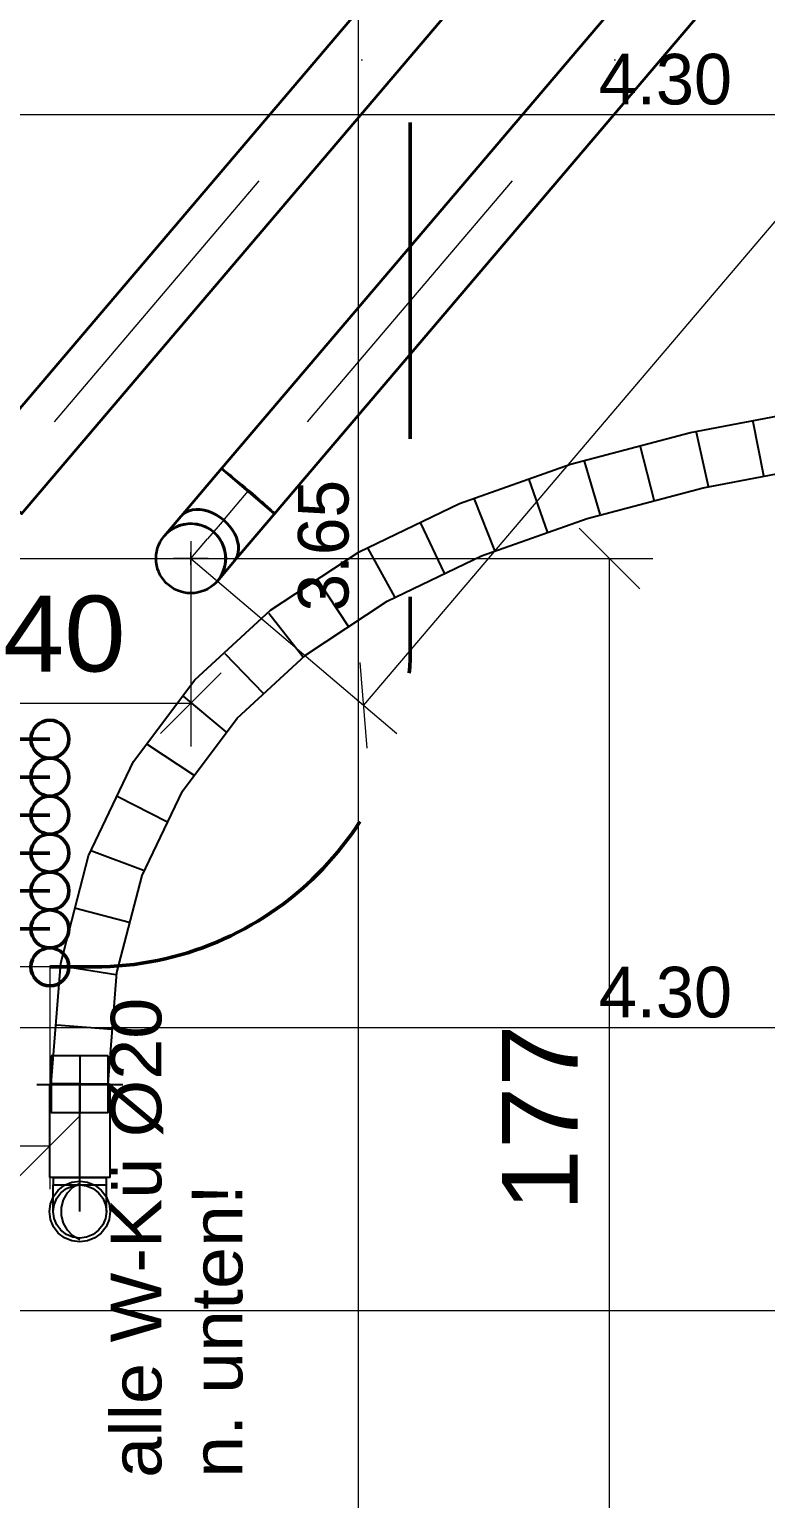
# Model space of a CAD drawing. Header units: millimetres. Extents: x -3497 to 2618, y -1809 to 2456.
# Drawn here: x -2271.7 to -2155.3, y 794.2 to 1026.5 of the extents above; entities that cross this region are included whole.
import ezdxf
from ezdxf.enums import TextEntityAlignment as Align

# ---------------------------------------------------------------- set-up
doc = ezdxf.new("R2010")
doc.units = ezdxf.units.MM
doc.header["$LTSCALE"] = 100
doc.header["$PDMODE"] = 2
doc.header["$PDSIZE"] = 1
for name, pattern in [('DASHDOT', [1, 0.5, -0.25, 0, -0.25]), ('DASHED', [0.75, 0.5, -0.25]), ('HIDDENX2', [0.75, 0.5, -0.25])]:
    doc.linetypes.add(name, pattern=pattern)
doc.layers.add('10-0.05 Strichpunkt', color=7, linetype='Continuous')
for name, color, linetype, true_color in [('20-(100) Aussenwände', 7, 'Continuous', 0xc0c0c0), ('20-Beton', 9, 'Continuous', 0x808080), ('30-Text 6', 3, 'Continuous', 0x00ff00), ('Keine', 7, 'Continuous', 0xff8000)]:
    doc.layers.add(name, color=color, linetype=linetype, true_color=true_color)
doc.styles.add('Arial', font='arial.ttf')
doc.dimstyles.new('ISO-25', dxfattribs={"dimtxt": 2.5, "dimasz": 2.5, "dimexe": 1.25, "dimexo": 0.625, "dimtad": 1, "dimtxsty": 'Standard', "dimcen": 2.5, "dimadec": 0, "dimazin": 0, "dimtfac": 1, "dimtmove": 0, "dimatfit": 3, "dimfxl": 0, "dimarcsym": 0})

# ---------------------------------------------------------------- blocks, each defined once
blk = doc.blocks.new('vEPipe_229_nNn0143')
at = {"layer": '20-(100) Aussenwände', "color": 7, "linetype": 'DASHDOT', "lineweight": 18}
blk.add_line((-2105.71, 1155.11), (-2277.11, 953.52), dxfattribs=at)
at = {"layer": '20-(100) Aussenwände', "color": 22, "linetype": 'Continuous', "lineweight": 35, "true_color": 0xc03000}
blk.add_lwpolyline([(-2109.9, 1158.67), (-2281.3, 957.08), (-2281.25, 957.06), (-2281.14, 956.98), (-2280.95, 956.84), (-2280.7, 956.64), (-2280.39, 956.39), (-2280.02, 956.1), (-2279.6, 955.75), (-2279.14, 955.37), (-2278.64, 954.96), (-2278.12, 954.52), (-2277.58, 954.06), (-2277.04, 953.6), (-2276.49, 953.13), (-2275.95, 952.68), (-2275.44, 952.23), (-2274.95, 951.81), (-2274.5, 951.41), (-2274.09, 951.06), (-2273.74, 950.74), (-2273.44, 950.47), (-2273.21, 950.26), (-2273.04, 950.1), (-2272.94, 950), (-2272.92, 949.95), (-2101.52, 1151.55), (-2101.54, 1151.59), (-2101.64, 1151.69), (-2101.81, 1151.85), (-2102.04, 1152.06), (-2102.34, 1152.33), (-2102.69, 1152.65), (-2103.1, 1153.01), (-2103.55, 1153.4), (-2104.04, 1153.82), (-2104.55, 1154.27), (-2105.09, 1154.73), (-2105.63, 1155.19), (-2106.18, 1155.66), (-2106.72, 1156.11), (-2107.24, 1156.55), (-2107.74, 1156.96), (-2108.2, 1157.34), (-2108.62, 1157.69), (-2108.99, 1157.99), (-2109.3, 1158.24), (-2109.55, 1158.43), (-2109.73, 1158.57), (-2109.85, 1158.65)], close=True, dxfattribs=at)
blk.add_lwpolyline([(-2101.52, 1151.55), (-2101.54, 1151.59), (-2101.64, 1151.69), (-2101.81, 1151.85), (-2102.04, 1152.06), (-2102.34, 1152.33), (-2102.69, 1152.65), (-2103.1, 1153.01), (-2103.55, 1153.4), (-2104.04, 1153.82), (-2104.55, 1154.27), (-2105.09, 1154.73), (-2105.63, 1155.19), (-2106.18, 1155.66), (-2106.72, 1156.11), (-2107.24, 1156.55), (-2107.74, 1156.96), (-2108.2, 1157.34), (-2108.62, 1157.69), (-2108.99, 1157.99), (-2109.3, 1158.24), (-2109.55, 1158.43), (-2109.73, 1158.57), (-2109.85, 1158.65), (-2109.9, 1158.67)], dxfattribs=at)
blk = doc.blocks.new('vER2Sym_034_nNn0147')
at = {"layer": '20-(100) Aussenwände', "color": 7, "linetype": 'DASHDOT', "lineweight": 18}
blk.add_point((-2246.15, 942.88), dxfattribs=at)
blk = doc.blocks.new('vEGuideLine_488_nNn0148')
at = {"layer": '20-(100) Aussenwände', "color": 18, "linetype": 'DASHDOT', "lineweight": 13, "true_color": 0x000000}
blk.add_point((-2246.15, 942.88), dxfattribs=at)
blk = doc.blocks.new('vEPipe_230_nNn0151')
at = {"layer": '20-(100) Aussenwände', "color": 7, "linetype": 'DASHDOT', "lineweight": 18}
blk.add_line((-2065.71, 1155.11), (-2237.11, 953.52), dxfattribs=at)
at = {"layer": '20-(100) Aussenwände', "color": 22, "linetype": 'Continuous', "lineweight": 35, "true_color": 0xc03000}
blk.add_lwpolyline([(-2069.9, 1158.67), (-2241.3, 957.08), (-2241.25, 957.06), (-2241.14, 956.98), (-2240.95, 956.84), (-2240.7, 956.64), (-2240.39, 956.39), (-2240.02, 956.1), (-2239.6, 955.75), (-2239.14, 955.37), (-2238.64, 954.96), (-2238.12, 954.52), (-2237.58, 954.06), (-2237.04, 953.6), (-2236.49, 953.13), (-2235.95, 952.68), (-2235.44, 952.23), (-2234.95, 951.81), (-2234.5, 951.41), (-2234.09, 951.06), (-2233.74, 950.74), (-2233.44, 950.47), (-2233.21, 950.26), (-2233.04, 950.1), (-2232.94, 950), (-2232.92, 949.95), (-2061.52, 1151.55), (-2061.54, 1151.59), (-2061.64, 1151.69), (-2061.81, 1151.85), (-2062.04, 1152.07), (-2062.34, 1152.33), (-2062.69, 1152.65), (-2063.1, 1153.01), (-2063.55, 1153.4), (-2064.04, 1153.82), (-2064.55, 1154.27), (-2065.09, 1154.73), (-2065.63, 1155.19), (-2066.18, 1155.66), (-2066.72, 1156.11), (-2067.24, 1156.55), (-2067.74, 1156.96), (-2068.2, 1157.34), (-2068.62, 1157.69), (-2068.99, 1157.99), (-2069.3, 1158.24), (-2069.55, 1158.43), (-2069.73, 1158.57), (-2069.85, 1158.65)], close=True, dxfattribs=at)
blk.add_lwpolyline([(-2061.52, 1151.55), (-2061.54, 1151.59), (-2061.64, 1151.69), (-2061.81, 1151.85), (-2062.04, 1152.07), (-2062.34, 1152.33), (-2062.69, 1152.65), (-2063.1, 1153.01), (-2063.55, 1153.4), (-2064.04, 1153.82), (-2064.55, 1154.27), (-2065.09, 1154.73), (-2065.63, 1155.19), (-2066.18, 1155.66), (-2066.72, 1156.11), (-2067.24, 1156.55), (-2067.74, 1156.96), (-2068.2, 1157.34), (-2068.62, 1157.69), (-2068.99, 1157.99), (-2069.3, 1158.24), (-2069.55, 1158.43), (-2069.73, 1158.57), (-2069.85, 1158.65), (-2069.9, 1158.67)], dxfattribs=at)
blk = doc.blocks.new('vEBow_602_nNn0152')
at = {"layer": '20-(100) Aussenwände', "color": 22, "linetype": 'Continuous', "lineweight": 35, "true_color": 0xc03000}
blk.add_line((-2232.92, 949.95), (-2241.3, 957.08), dxfattribs=at)
at = {"layer": '20-(100) Aussenwände', "color": 7, "linetype": 'DASHDOT', "lineweight": 18}
for q in [(-2237.11, 953.52), (-2243.5, 945.99)]:
    blk.add_line((-2240.85, 949.11), q, dxfattribs=at)
at = {"layer": '20-(100) Aussenwände', "color": 22, "linetype": 'Continuous', "lineweight": 35, "true_color": 0xc03000}
blk.add_lwpolyline([(-2239.31, 942.43), (-2232.92, 949.95), (-2241.3, 957.08), (-2247.69, 949.56), (-2247.33, 949.91), (-2246.9, 950.2), (-2246.41, 950.42), (-2245.87, 950.56), (-2245.29, 950.62), (-2244.69, 950.61), (-2244.06, 950.51), (-2243.42, 950.34), (-2242.78, 950.09), (-2242.16, 949.78), (-2241.55, 949.4), (-2240.98, 948.96), (-2240.46, 948.47), (-2239.99, 947.93), (-2239.57, 947.37), (-2239.23, 946.78), (-2238.95, 946.17), (-2238.76, 945.57), (-2238.65, 944.97), (-2238.62, 944.39), (-2238.67, 943.84), (-2238.8, 943.32), (-2239.02, 942.85)], close=True, dxfattribs=at)
blk = doc.blocks.new('vEBow_603_nNn0153')
at = {"layer": '20-(100) Aussenwände', "color": 7, "linetype": 'DASHDOT', "lineweight": 18}
for p, q in [((-2246.15, 942.88), (-2243.5, 945.99)), ((-2246.15, 945.63), (-2246.15, 940.13)), ((-2243.4, 942.88), (-2248.9, 942.88))]:
    blk.add_line(p, q, dxfattribs=at)
at = {"layer": '20-(100) Aussenwände', "color": 22, "linetype": 'Continuous', "lineweight": 35, "true_color": 0xc03000}
blk.add_lwpolyline([(-2239.31, 942.43), (-2241.96, 939.31), (-2241.53, 939.89), (-2241.18, 940.52), (-2240.92, 941.19), (-2240.74, 941.89), (-2240.66, 942.6), (-2240.67, 943.32), (-2240.78, 944.03), (-2240.97, 944.72), (-2241.26, 945.38), (-2241.63, 946), (-2242.07, 946.57), (-2242.59, 947.07), (-2243.17, 947.5), (-2243.8, 947.85), (-2244.47, 948.11), (-2245.16, 948.29), (-2245.88, 948.37), (-2246.6, 948.36), (-2247.31, 948.25), (-2248, 948.06), (-2248.66, 947.77), (-2249.28, 947.4), (-2249.84, 946.96), (-2250.34, 946.44), (-2247.69, 949.56), (-2247.33, 949.91), (-2246.9, 950.2), (-2246.41, 950.42), (-2245.87, 950.56), (-2245.29, 950.62), (-2244.69, 950.61), (-2244.06, 950.51), (-2243.42, 950.34), (-2242.78, 950.09), (-2242.16, 949.78), (-2241.55, 949.4), (-2240.98, 948.96), (-2240.46, 948.47), (-2239.99, 947.93), (-2239.57, 947.37), (-2239.23, 946.78), (-2238.95, 946.17), (-2238.76, 945.57), (-2238.65, 944.97), (-2238.62, 944.39), (-2238.67, 943.84), (-2238.8, 943.32), (-2239.02, 942.85)], close=True, dxfattribs=at)
blk.add_lwpolyline([(-2239.31, 942.43), (-2239.02, 942.85), (-2238.8, 943.32), (-2238.67, 943.84), (-2238.62, 944.39), (-2238.65, 944.97), (-2238.76, 945.57), (-2238.95, 946.17), (-2239.23, 946.78), (-2239.57, 947.37), (-2239.99, 947.93), (-2240.46, 948.47), (-2240.98, 948.96), (-2241.55, 949.4), (-2242.16, 949.78), (-2242.78, 950.09), (-2243.42, 950.34), (-2244.06, 950.51), (-2244.69, 950.61), (-2245.29, 950.62), (-2245.87, 950.56), (-2246.41, 950.42), (-2246.9, 950.2), (-2247.33, 949.91), (-2247.69, 949.56)], dxfattribs=at)
blk.add_circle((-2246.15, 942.88), 5.5, dxfattribs=at)
blk = doc.blocks.new('*D302')
at = {"layer": '10-0.05 Strichpunkt', "color": 6, "linetype": 'Continuous', "lineweight": 13, "true_color": 0xff00ff}
for p, q in [((-2135.17, 1204.79), (-2134.08, 1191.26)), ((-2096.66, 1165.75), (-2139.85, 1202.47)), ((-2134.62, 1198.03), (-2324.12, 975.16)), ((-2323.57, 968.39), (-2324.67, 981.92)), ((-2286.15, 942.88), (-2329.34, 979.6))]:
    blk.add_line(p, q, dxfattribs=at)
at = {"layer": '10-0.05 Strichpunkt', "color": 6, "linetype": 'Continuous', "lineweight": 13, "true_color": 0xff00ff, "style": 'Arial', "width": 1.060137}
blk.add_text('293', height=12, rotation=49.6275, dxfattribs=at).set_placement((-2242.77, 1078.55), (-2223.59, 1101.11), align=Align.FIT)
blk = doc.blocks.new('_Oblique')
at = {"color": 0, "linetype": 'ByBlock', "lineweight": -2}
blk.add_line((-0.5, -0.5), (0.5, 0.5), dxfattribs=at)
blk = doc.blocks.new('*D303')
at = {"layer": '10-0.05 Strichpunkt', "color": 6, "linetype": 'Continuous', "lineweight": 13, "true_color": 0xff00ff}
for p, q in [((-2056.66, 1165.75), (-2024.12, 1138.09)), ((-2029.9, 1149.29), (-2028.8, 1135.76)), ((-2218.84, 919.66), (-2029.35, 1142.53)), ((-2246.15, 942.88), (-2213.62, 915.21)), ((-2218.3, 912.89), (-2219.39, 926.42))]:
    blk.add_line(p, q, dxfattribs=at)
at = {"layer": '10-0.05 Strichpunkt', "color": 6, "linetype": 'Continuous', "lineweight": 13, "true_color": 0xff00ff, "style": 'Arial', "width": 1.060137}
blk.add_text('293', height=12, rotation=49.6275, dxfattribs=at).set_placement((-2137.5, 1023.05), (-2118.31, 1045.61), align=Align.FIT)
blk = doc.blocks.new('*D305')
at = {"layer": '10-0.05 Strichpunkt', "color": 6, "linetype": 'Continuous', "lineweight": 13, "true_color": 0xff00ff}
for p, q in [((-2286.15, 942.88), (-2286.15, 913.14)), ((-2246.15, 942.88), (-2246.15, 913.14)), ((-2290.95, 915.2), (-2281.35, 924.8)), ((-2241.35, 924.8), (-2250.95, 915.2)), ((-2286.15, 920), (-2246.15, 920))]:
    blk.add_line(p, q, dxfattribs=at)
at = {"layer": '10-0.05 Strichpunkt', "color": 6, "linetype": 'Continuous', "lineweight": 13, "true_color": 0xff00ff, "style": 'Arial', "width": 1.03866}
blk.add_text('40', height=12, dxfattribs=at).set_placement((-2275.83, 925), (-2256.48, 925), align=Align.FIT)
blk = doc.blocks.new('*D309')
at = {"layer": '10-0.05 Strichpunkt', "color": 6, "linetype": 'Continuous', "lineweight": 13, "true_color": 0xff00ff}
for p, q in [((-2184.8, 947.68), (-2175.2, 938.08)), ((-2286.15, 942.88), (-2173.14, 942.88)), ((-2180, 765.96), (-2180, 942.88)), ((-2175.2, 761.16), (-2184.8, 770.76)), ((-2175.68, 765.96), (-2186.86, 765.96))]:
    blk.add_line(p, q, dxfattribs=at)
at = {"layer": '10-0.05 Strichpunkt', "color": 6, "linetype": 'Continuous', "lineweight": 13, "true_color": 0xff00ff, "style": 'Arial', "width": 1.060137}
blk.add_text('177', height=12, rotation=90, dxfattribs=at).set_placement((-2185, 839.61), (-2185, 869.23), align=Align.FIT)
blk = doc.blocks.new('*D310')
at = {"layer": '10-0.05 Strichpunkt', "color": 6, "linetype": 'Continuous', "lineweight": 13, "true_color": 0xff00ff}
for p, q in [((-2294.8, 883.1), (-2285.2, 873.5)), ((-2268.44, 878.3), (-2296.86, 878.3)), ((-2290, 765.96), (-2290, 878.3)), ((-2285.2, 761.16), (-2294.8, 770.76)), ((-2266.19, 765.96), (-2296.86, 765.96))]:
    blk.add_line(p, q, dxfattribs=at)
at = {"layer": '10-0.05 Strichpunkt', "color": 6, "linetype": 'Continuous', "lineweight": 13, "true_color": 0xff00ff, "style": 'Arial', "width": 1.060137}
blk.add_text('112', height=12, rotation=90, dxfattribs=at).set_placement((-2295, 807.32), (-2295, 836.94), align=Align.FIT)
blk = doc.blocks.new('*D311')
at = {"layer": '10-0.05 Strichpunkt', "color": 6, "linetype": 'Continuous', "lineweight": 13, "true_color": 0xff00ff}
for p, q in [((-2268.44, 878.3), (-2268.44, 843.14)), ((-2383.17, 867.61), (-2383.17, 843.14)), ((-2387.97, 845.2), (-2378.37, 854.8)), ((-2263.64, 854.8), (-2273.24, 845.2)), ((-2383.17, 850), (-2268.44, 850))]:
    blk.add_line(p, q, dxfattribs=at)
at = {"layer": '10-0.05 Strichpunkt', "color": 6, "linetype": 'Continuous', "lineweight": 13, "true_color": 0xff00ff, "style": 'Arial', "width": 1.060137}
blk.add_text('115', height=12, dxfattribs=at).set_placement((-2340.61, 855), (-2310.99, 855), align=Align.FIT)
blk = doc.blocks.new('AnonymMegaMac_nNn0996')
at = {"layer": '20-Beton', "color": 8, "linetype": 'Continuous', "lineweight": 13, "true_color": 0x808080}
blk.add_line((-2383.13, 823.97), (-1600.16, 823.97), dxfattribs=at)
blk = doc.blocks.new('AnonymMegaMac_nNn01011')
at = {"layer": '20-Beton', "color": 8, "linetype": 'Continuous', "lineweight": 13, "true_color": 0x808080}
blk.add_line((-2383.13, 868.73), (-1953.16, 868.73), dxfattribs=at)
at = {"layer": '20-Beton', "color": 8, "linetype": 'Continuous', "lineweight": 18, "true_color": 0x808080, "style": 'Arial', "width": 0.968704}
blk.add_text('4.30', height=8, dxfattribs=at).set_placement((-2181.67, 870.32), (-2160.62, 870.32), align=Align.FIT)
blk = doc.blocks.new('AnonymMegaMac_nNn01032')
at = {"layer": '20-Beton', "color": 8, "linetype": 'Continuous', "lineweight": 13, "true_color": 0x808080}
blk.add_line((-2383.13, 1013.07), (-1953.16, 1013.07), dxfattribs=at)
at = {"layer": '20-Beton', "color": 8, "linetype": 'Continuous', "lineweight": 18, "true_color": 0x808080, "style": 'Arial', "width": 0.968704}
blk.add_text('4.30', height=8, dxfattribs=at).set_placement((-2181.67, 1014.66), (-2160.62, 1014.66), align=Align.FIT)
blk = doc.blocks.new('AnonymMegaMac_nNn01178')
at = {"layer": '20-Beton', "color": 8, "linetype": 'Continuous', "lineweight": 13, "true_color": 0x808080}
blk.add_line((-2219.64, 765.85), (-2219.64, 1130.98), dxfattribs=at)
at = {"layer": '20-Beton', "color": 8, "linetype": 'Continuous', "lineweight": 18, "true_color": 0x808080, "style": 'Arial', "width": 0.957658}
blk.add_text('3.65', height=8, rotation=90, dxfattribs=at).set_placement((-2221.23, 934.48), (-2221.23, 955.29), align=Align.FIT)

msp = doc.modelspace()

# ---------------------------------------------------------------- linework, layer by layer
at = {"layer": '30-Text 6', "color": 3, "linetype": 'HIDDENX2', "lineweight": 50, "true_color": 0x00ff00}
for p, q in [((-2211.5, 1161.79), (-2211.5, 928.3)), ((-2268.44, 914.3), (-2369.89, 914.3)), ((-2268.44, 908.3), (-2387.46, 908.3)), ((-2268.44, 902.3), (-2415.43, 902.3)), ((-2268.44, 896.3), (-2442.46, 896.3)), ((-2268.44, 890.3), (-2487.83, 890.3)), ((-2268.44, 884.3), (-2565.97, 884.3)), ((-2268.44, 878.3), (-2261.5, 878.3))]:
    msp.add_line(p, q, dxfattribs=at)
at = {"layer": '30-Text 6', "color": 3, "linetype": 'Continuous', "lineweight": 50, "true_color": 0x00ff00}
for centre in [(-2268.44, 914.3), (-2268.44, 908.3), (-2268.44, 902.3), (-2268.44, 896.3), (-2268.44, 890.3), (-2268.44, 884.3), (-2268.44, 878.3)]:
    msp.add_circle(centre, 3, dxfattribs=at)
at = {"layer": '30-Text 6', "color": 3, "linetype": 'HIDDENX2', "lineweight": 50, "true_color": 0x00ff00}
msp.add_arc((-2261.5, 928.3), 50, 270, 0, dxfattribs=at)
at = {"layer": 'Keine', "color": 140, "linetype": 'DASHED', "lineweight": 25, "true_color": 0x00c0ff}
for p, q in [((-2167.18, 962.78), (-2146.87, 966.69)), ((-2157.34, 964.55), (-2155.66, 955.99)), ((-2186.17, 957.8), (-2167.18, 962.78)), ((-2166.29, 962.83), (-2164.38, 954.31)), ((-2175.15, 960.56), (-2172.96, 952.12)), ((-2203.68, 951.57), (-2186.17, 957.8)), ((-2184.01, 958.24), (-2181.51, 949.87)), ((-2165.19, 954.03), (-2145.4, 957.84)), ((-2192.72, 955.34), (-2189.86, 947.09)), ((-2183.53, 949.21), (-2165.19, 954.03)), ((-2219.54, 943.92), (-2203.68, 951.57)), ((-2201.4, 952.25), (-2198.15, 944.14)), ((-2209.84, 948.46), (-2206.11, 940.57)), ((-2200.22, 943.27), (-2183.53, 949.21)), ((-2233.56, 934.68), (-2219.54, 943.92)), ((-2218.19, 944.43), (-2213.97, 936.79)), ((-2215.1, 936.1), (-2200.22, 943.27)), ((-2226.09, 939.46), (-2221.28, 932.17)), ((-2245.53, 923.68), (-2233.56, 934.68)), ((-2233.85, 934.23), (-2228.45, 927.37)), ((-2228.02, 927.59), (-2215.1, 936.1)), ((-2240.81, 927.85), (-2234.75, 921.57)), ((-2238.85, 917.63), (-2228.02, 927.59)), ((-2255.21, 910.76), (-2245.53, 923.68)), ((-2247.34, 921.05), (-2240.65, 915.44)), ((-2247.5, 906.09), (-2238.85, 917.63)), ((-2253.03, 913.45), (-2245.75, 908.64)), ((-2262.34, 895.84), (-2255.21, 910.76)), ((-2253.87, 892.76), (-2247.5, 906.09)), ((-2257.71, 905.24), (-2249.93, 901.28)), ((-2261.79, 896.67), (-2253.62, 893.61)), ((-2266.73, 878.89), (-2262.34, 895.84)), ((-2257.84, 877.4), (-2253.87, 892.76)), ((-2264.35, 887.6), (-2255.91, 885.38)), ((-2268.21, 859.82), (-2266.73, 878.89)), ((-2266.62, 878.45), (-2258, 877.08)), ((-2259.21, 859.82), (-2257.84, 877.4)), ((-2267.36, 869.13), (-2258.66, 868.45)), ((-2268.21, 864.22), (-2268.21, 855.22)), ((-2265.58, 864.22), (-2268.21, 864.22)), ((-2261.85, 864.22), (-2265.58, 864.22)), ((-2263.71, 864.22), (-2263.71, 855.22)), ((-2259.21, 864.22), (-2261.85, 864.22)), ((-2259.21, 855.22), (-2259.21, 864.22)), ((-2270.51, 859.72), (-2256.91, 859.72)), ((-2268.51, 859.72), (-2268.51, 845.02)), ((-2265.7, 859.72), (-2268.51, 859.72)), ((-2267.61, 859.82), (-2268.21, 859.82)), ((-2268.21, 859.72), (-2268.06, 859.72)), ((-2268.06, 859.72), (-2267.61, 859.72)), ((-2265.96, 859.82), (-2267.61, 859.82)), ((-2267.61, 859.72), (-2266.89, 859.72)), ((-2266.89, 859.72), (-2265.96, 859.72)), ((-2263.71, 859.82), (-2265.96, 859.82)), ((-2265.96, 859.72), (-2264.88, 859.72)), ((-2261.72, 859.72), (-2265.7, 859.72)), ((-2264.88, 859.72), (-2263.71, 859.72)), ((-2263.71, 859.82), (-2261.46, 859.82)), ((-2263.71, 843.82), (-2263.71, 859.72)), ((-2263.71, 859.72), (-2262.55, 859.72)), ((-2262.55, 859.72), (-2261.46, 859.72)), ((-2258.91, 859.72), (-2261.72, 859.72)), ((-2261.46, 859.82), (-2259.82, 859.82)), ((-2261.46, 859.72), (-2260.53, 859.72)), ((-2260.53, 859.72), (-2259.82, 859.72)), ((-2259.82, 859.82), (-2259.21, 859.82)), ((-2259.82, 859.72), (-2259.37, 859.72)), ((-2259.37, 859.72), (-2259.21, 859.72)), ((-2258.91, 845.02), (-2258.91, 859.72)), ((-2265.58, 855.22), (-2268.21, 855.22)), ((-2261.85, 855.22), (-2265.58, 855.22)), ((-2259.21, 855.22), (-2261.85, 855.22)), ((-2265.7, 845.02), (-2268.51, 845.02)), ((-2267.91, 845.02), (-2267.91, 843.82)), ((-2267.91, 845.02), (-2265.45, 845.02)), ((-2267.91, 842.73), (-2267.91, 843.82)), ((-2267.91, 843.82), (-2265.45, 843.82)), ((-2267.11, 843.01), (-2266.11, 843.77)), ((-2266.68, 842.59), (-2265.81, 843.25)), ((-2266.11, 843.77), (-2264.96, 844.25)), ((-2265.81, 843.25), (-2264.8, 843.67)), ((-2261.72, 845.02), (-2265.7, 845.02)), ((-2265.66, 842.56), (-2264.79, 843.46)), ((-2265.45, 845.02), (-2261.97, 845.02)), ((-2265.45, 843.82), (-2261.97, 843.82)), ((-2264.96, 844.25), (-2263.71, 844.42)), ((-2264.8, 843.67), (-2263.71, 843.82)), ((-2264.79, 843.46), (-2263.71, 844.12)), ((-2263.71, 844.42), (-2262.47, 844.25)), ((-2263.71, 843.82), (-2262.63, 843.67)), ((-2263.71, 842.73), (-2263.71, 843.82)), ((-2262.63, 843.67), (-2261.61, 843.25)), ((-2262.47, 844.25), (-2261.31, 843.77)), ((-2261.97, 845.02), (-2259.51, 845.02)), ((-2261.97, 843.82), (-2259.51, 843.82)), ((-2258.91, 845.02), (-2261.72, 845.02)), ((-2261.61, 843.25), (-2260.74, 842.59)), ((-2261.31, 843.77), (-2260.32, 843.01)), ((-2259.51, 843.82), (-2259.51, 845.02)), ((-2259.51, 842.73), (-2259.51, 843.82)), ((-2268.35, 840.86), (-2267.87, 842.02)), ((-2267.91, 841.72), (-2267.91, 842.73)), ((-2267.91, 840.85), (-2267.91, 841.72)), ((-2267.87, 842.02), (-2267.11, 843.01)), ((-2267.77, 840.7), (-2267.35, 841.72)), ((-2267.35, 841.72), (-2266.68, 842.59)), ((-2266.6, 840.25), (-2266.28, 841.46)), ((-2266.28, 841.46), (-2265.66, 842.56)), ((-2263.71, 841.72), (-2263.71, 842.73)), ((-2263.71, 840.85), (-2263.71, 841.72)), ((-2260.74, 842.59), (-2260.08, 841.72)), ((-2260.32, 843.01), (-2259.56, 842.02)), ((-2260.08, 841.72), (-2259.66, 840.7)), ((-2259.56, 842.02), (-2259.08, 840.86)), ((-2259.51, 841.72), (-2259.51, 842.73)), ((-2259.51, 840.85), (-2259.51, 841.72)), ((-2268.51, 839.62), (-2268.35, 840.86)), ((-2268.35, 838.37), (-2268.51, 839.62)), ((-2267.91, 840.18), (-2267.91, 840.85)), ((-2267.91, 839.62), (-2267.77, 840.7)), ((-2267.91, 839.76), (-2267.91, 840.18)), ((-2267.91, 839.62), (-2267.91, 839.76)), ((-2267.77, 838.53), (-2267.91, 839.62)), ((-2266.6, 838.99), (-2266.6, 840.25)), ((-2266.28, 837.77), (-2266.6, 838.99)), ((-2263.71, 840.18), (-2263.71, 840.85)), ((-2263.71, 839.76), (-2263.71, 840.18)), ((-2263.71, 839.62), (-2263.71, 839.76)), ((-2259.66, 840.7), (-2259.51, 839.62)), ((-2259.51, 839.62), (-2259.66, 838.53)), ((-2259.51, 840.18), (-2259.51, 840.85)), ((-2259.51, 839.76), (-2259.51, 840.18)), ((-2259.51, 839.62), (-2259.51, 839.76)), ((-2259.08, 840.86), (-2258.91, 839.62)), ((-2258.91, 839.62), (-2259.08, 838.37)), ((-2267.87, 837.22), (-2268.35, 838.37)), ((-2267.11, 836.22), (-2267.87, 837.22)), ((-2267.35, 837.52), (-2267.77, 838.53)), ((-2266.68, 836.65), (-2267.35, 837.52)), ((-2265.81, 835.98), (-2266.68, 836.65)), ((-2265.66, 836.67), (-2266.28, 837.77)), ((-2264.79, 835.77), (-2265.66, 836.67)), ((-2260.74, 836.65), (-2261.61, 835.98)), ((-2260.08, 837.52), (-2260.74, 836.65)), ((-2259.56, 837.22), (-2260.32, 836.22)), ((-2259.66, 838.53), (-2260.08, 837.52)), ((-2259.08, 838.37), (-2259.56, 837.22)), ((-2266.11, 835.46), (-2267.11, 836.22)), ((-2264.96, 834.98), (-2266.11, 835.46)), ((-2264.8, 835.56), (-2265.81, 835.98)), ((-2263.71, 834.82), (-2264.96, 834.98)), ((-2263.71, 835.42), (-2264.8, 835.56)), ((-2263.71, 835.12), (-2264.79, 835.77)), ((-2262.63, 835.56), (-2263.71, 835.42)), ((-2262.47, 834.98), (-2263.71, 834.82)), ((-2261.61, 835.98), (-2262.63, 835.56)), ((-2261.31, 835.46), (-2262.47, 834.98)), ((-2260.32, 836.22), (-2261.31, 835.46))]:
    msp.add_line(p, q, dxfattribs=at)

# ---------------------------------------------------------------- block references
for name in ['vEPipe_229_nNn0143', 'vEPipe_230_nNn0151', 'AnonymMegaMac_nNn01178', 'AnonymMegaMac_nNn01032', 'vEBow_602_nNn0152', 'vEBow_603_nNn0153', 'vER2Sym_034_nNn0147', 'vEGuideLine_488_nNn0148', 'AnonymMegaMac_nNn01011', 'AnonymMegaMac_nNn0996']:
    msp.add_blockref(name, (0, 0))

# ---------------------------------------------------------------- texts
at = {"layer": '10-0.05 Strichpunkt', "color": 216, "linetype": 'Continuous', "lineweight": 25, "true_color": 0x800080, "style": 'Arial'}
for s, width, p, p2 in [('alle W-Kü %%c20', 1.045615, (-2250.81, 797.51), (-2250.81, 873.43)), ('n. unten!', 1.069081, (-2238.01, 797.51), (-2238.01, 843.97))]:
    msp.add_text(s, height=8, rotation=90, dxfattribs=dict(at, width=width)).set_placement(p, p2, align=Align.FIT)

# ---------------------------------------------------------------- dimensions: what is measured, and where the dimension line sits
at = {"layer": '10-0.05 Strichpunkt', "color": 6, "linetype": 'Continuous', "lineweight": 13, "true_color": 0xff00ff}
for base, p1, p2, angle, picture, middle, turn in [((-2324.12, 975.16), (-2096.66, 1165.75), (-2286.15, 942.88), 229.6275, '*D302', (-2237.75, 1093.72), 49.6275), ((-2029.35, 1142.53), (-2246.15, 942.88), (-2056.66, 1165.75), 49.6275, '*D303', (-2132.48, 1038.22), 49.6275), ((-2180, 942.88), (-2175.68, 765.96), (-2286.15, 942.88), 90, '*D309', (-2191, 854.42), 90), ((-2290, 878.3), (-2266.19, 765.96), (-2268.44, 878.3), 90, '*D310', (-2301, 822.13), 90)]:
    dim = msp.add_linear_dim(base=base, p1=p1, p2=p2, angle=angle, dimstyle='ISO-25', override={"dimtxt": 12, "dimasz": 12, "dimexe": 8.571429, "dimgap": 1.714286, "dimtad": 1, "dimjust": 0, "dimdec": 0, "dimzin": 8, "dimpost": '<>', "dimtxsty": 'Arial', "dimblk1": 'Oblique', "dimblk2": 'Oblique', "dimsah": 1, "dimclrd": 6, "dimclre": 6, "dimclrt": 6, "dimadec": 0}, dxfattribs=at)
    dim.commit()
    dim.dimension.update_dxf_attribs({"geometry": picture, "text_midpoint": middle, "text_rotation": turn})
for base, p1, p2, picture, middle in [((-2246.15, 920), (-2286.15, 942.88), (-2246.15, 942.88), '*D305', (-2266.15, 931)), ((-2268.44, 850), (-2383.17, 867.61), (-2268.44, 878.3), '*D311', (-2325.8, 861))]:
    dim = msp.add_linear_dim(base=base, p1=p1, p2=p2, dimstyle='ISO-25', override={"dimtxt": 12, "dimasz": 12, "dimexe": 8.571429, "dimgap": 1.714286, "dimtad": 1, "dimjust": 0, "dimdec": 0, "dimzin": 8, "dimpost": '<>', "dimtxsty": 'Arial', "dimblk1": 'Oblique', "dimblk2": 'Oblique', "dimsah": 1, "dimclrd": 6, "dimclre": 6, "dimclrt": 6, "dimadec": 0}, dxfattribs=at)
    dim.commit()
    dim.dimension.update_dxf_attribs({"geometry": picture, "text_midpoint": middle})

doc.saveas('drawing.dxf')
